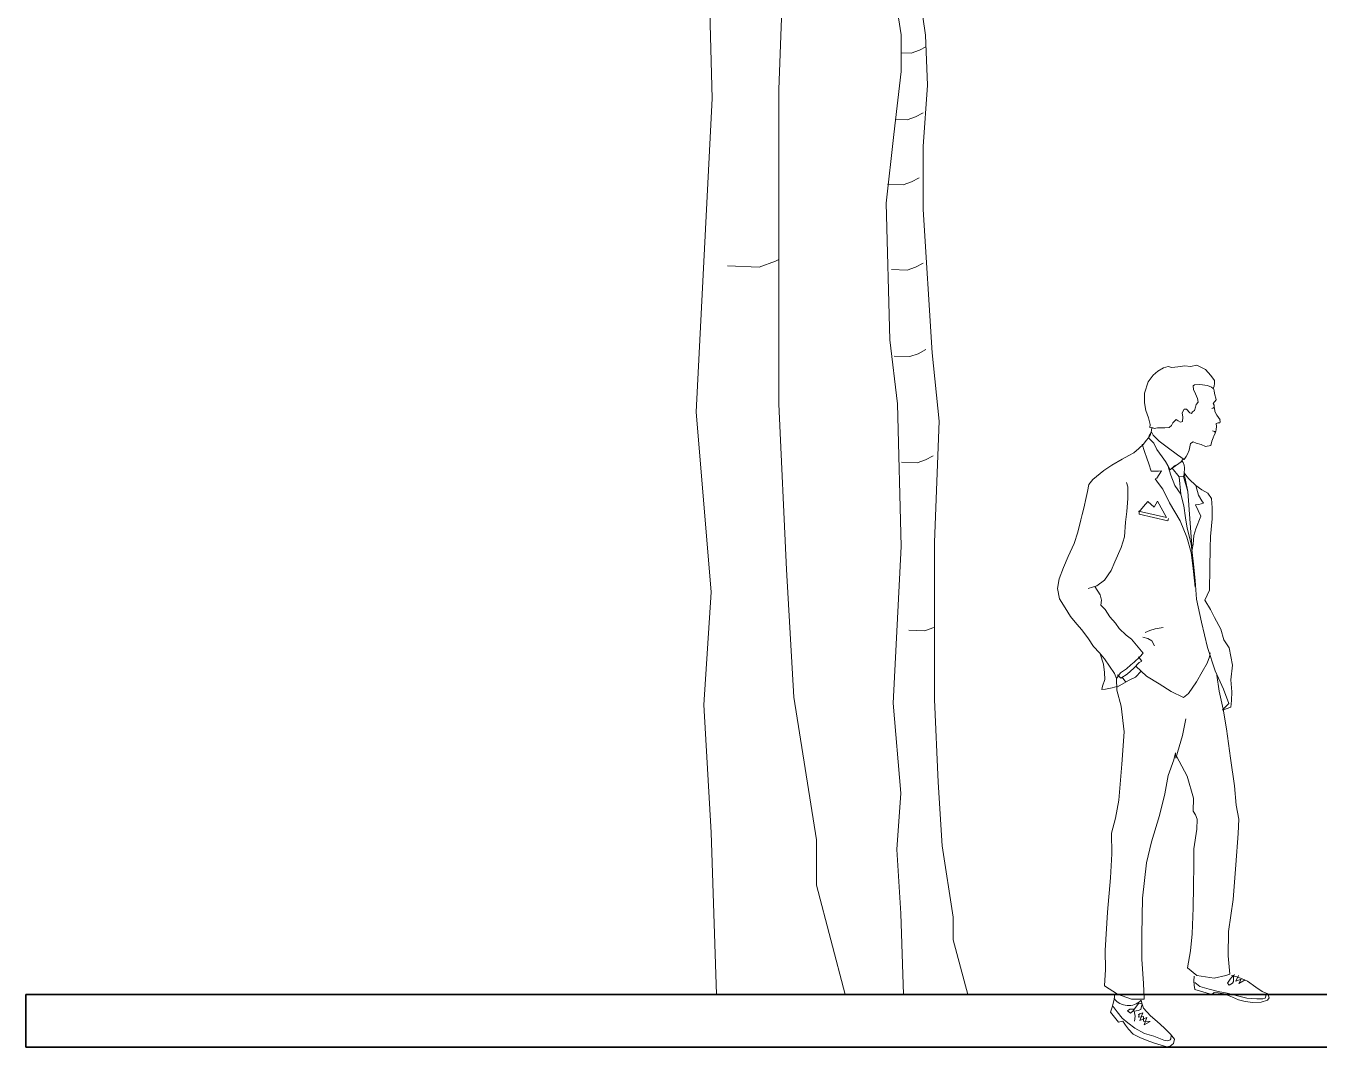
# Model space of a CAD drawing. Header units: inches. Extents: x 26.6 to 66.9, y -8.9 to 33.5.
# Drawn here: x 53.035 to 56.723, y 21.84 to 24.751 of the extents above; entities that cross this region are included whole.
import ezdxf

# ---------------------------------------------------------------- set-up
doc = ezdxf.new("R2010")
doc.units = ezdxf.units.IN
doc.header["$MEASUREMENT"] = 0
doc.layers.add('19', color=106, linetype='Continuous')
doc.layers.add('HATCH A 1 75', color=9, linetype='Continuous', lineweight=0)
doc.layers.add('WALL 1 75', color=250, linetype='Continuous', lineweight=35)
doc.layers.add('TREE E 1 75', color=9, linetype='Continuous', lineweight=5, transparency=0.6)

# ---------------------------------------------------------------- blocks, each defined once
blk = doc.blocks.new('A$C40756668')
at = {"layer": 'TREE E 1 75'}
for points in [[(2.1078, 0), (2.0256, 0.3122), (2.0256, 0.4407), (1.9613, 0.8475), (1.9399, 1.2116), (1.9184, 1.6827), (1.9185, 2.58), (1.9445, 3.2683), (1.9055, 3.6579), (1.8535, 4.476), (1.853, 4.8345), (1.879, 5.1851), (1.866, 5.4708), (1.7899, 6.0084), (1.788, 6.237), (1.747, 6.5437), (1.747, 6.6936), (1.747, 7.6254)], [(1.741, 0), (1.7256, 0.4621), (1.7256, 0.4621), (1.7042, 0.8261), (1.7256, 1.1473), (1.6827, 1.6613), (1.7279, 2.5545), (1.7065, 3.3684), (1.6636, 3.7324), (1.6419, 4.5129), (1.6854, 4.9043), (1.7278, 5.2638), (1.7278, 5.4714), (1.6472, 5.9946), (1.6224, 6.2667), (1.6635, 7.5638)], [(1.7278, 5.3698), (1.7854, 5.3677), (1.8321, 5.3844), (1.869, 5.4042)], [(1.6956, 4.9907), (1.7626, 4.9882), (1.8093, 5.0049), (1.8527, 5.0282)], [(1.6496, 4.6197), (1.7398, 4.6163), (1.7865, 4.633), (1.8299, 4.6563)], [(1.6724, 4.1339), (1.7626, 4.1306), (1.8093, 4.1472), (1.8527, 4.1706)], [(1.6876, 3.6406), (1.7778, 3.6373), (1.8245, 3.6539), (1.8679, 3.6772)], [(1.73, 3.0349), (1.8201, 3.0315), (1.8668, 3.0482), (1.9102, 3.0715)], [(1.7723, 2.077), (1.8624, 2.0737), (1.9091, 2.0904), (1.9185, 2.0954)]]:
    blk.add_lwpolyline(points, dxfattribs=at)

msp = doc.modelspace()

# ---------------------------------------------------------------- linework, layer by layer
at = {"layer": 'HATCH A 1 75'}
for p, q in [((56.2496, 23.7556), (56.236, 23.7366)), ((56.2496, 23.7556), (56.2629, 23.7663)), ((56.2629, 23.7663), (56.2798, 23.7764)), ((56.2798, 23.7764), (56.2931, 23.7796)), ((56.2931, 23.7796), (56.3028, 23.7775)), ((56.3028, 23.7775), (56.3206, 23.7787)), ((56.3206, 23.7787), (56.3403, 23.7818)), ((56.3403, 23.7818), (56.3569, 23.7804)), ((56.3569, 23.7804), (56.3748, 23.7834)), ((56.3748, 23.7834), (56.3989, 23.7718)), ((56.3989, 23.7718), (56.4141, 23.7545)), ((56.4141, 23.7545), (56.425, 23.7404)), ((56.236, 23.7366), (56.2255, 23.704)), ((56.3675, 23.7281), (56.3636, 23.7248)), ((56.3636, 23.7248), (56.3654, 23.7146)), ((56.3654, 23.7146), (56.3704, 23.7025)), ((56.3834, 23.7292), (56.3675, 23.7281)), ((56.4045, 23.7258), (56.3834, 23.7292)), ((56.4159, 23.7214), (56.4045, 23.7258)), ((56.4215, 23.7175), (56.4159, 23.7214)), ((56.4236, 23.7244), (56.4215, 23.7175)), ((56.4235, 23.7111), (56.4216, 23.718)), ((56.4249, 23.7315), (56.4236, 23.7244)), ((56.425, 23.7404), (56.4249, 23.7315)), ((56.2255, 23.704), (56.2253, 23.676)), ((56.3704, 23.7025), (56.3767, 23.6885)), ((56.3786, 23.6782), (56.3722, 23.6719)), ((56.3767, 23.6885), (56.3786, 23.6782)), ((56.4207, 23.6747), (56.4292, 23.685)), ((56.4235, 23.7111), (56.426, 23.6983)), ((56.4288, 23.6898), (56.4259, 23.6988)), ((56.4292, 23.685), (56.4288, 23.6898)), ((56.2253, 23.676), (56.229, 23.6543)), ((56.229, 23.6543), (56.2365, 23.6338)), ((56.3382, 23.6581), (56.3331, 23.6479)), ((56.3331, 23.6479), (56.3342, 23.6352)), ((56.3453, 23.6586), (56.3382, 23.6581)), ((56.3547, 23.6478), (56.3453, 23.6586)), ((56.3593, 23.6457), (56.3547, 23.6478)), ((56.3624, 23.6508), (56.3593, 23.6457)), ((56.3683, 23.6546), (56.3624, 23.6508)), ((56.3709, 23.6642), (56.3683, 23.6546)), ((56.3722, 23.6719), (56.3709, 23.6642)), ((56.4237, 23.6639), (56.4173, 23.6607)), ((56.4173, 23.6607), (56.425, 23.6619)), ((56.4207, 23.6747), (56.4238, 23.6695)), ((56.4238, 23.6695), (56.4237, 23.6639)), ((56.425, 23.6619), (56.4257, 23.6517)), ((56.4257, 23.6517), (56.432, 23.6409)), ((56.432, 23.6409), (56.4408, 23.6281)), ((56.2365, 23.6338), (56.2415, 23.6146)), ((56.2415, 23.6146), (56.2402, 23.6063)), ((56.2402, 23.6063), (56.2498, 23.6056)), ((56.2466, 23.6057), (56.2452, 23.5973)), ((56.2529, 23.6036), (56.2466, 23.6057)), ((56.2619, 23.6056), (56.2529, 23.6036)), ((56.2735, 23.6048), (56.2619, 23.6056)), ((56.2837, 23.6054), (56.2735, 23.6048)), ((56.2952, 23.6059), (56.2837, 23.6054)), ((56.3022, 23.6122), (56.2952, 23.6059)), ((56.3061, 23.6198), (56.3022, 23.6122)), ((56.3158, 23.6294), (56.3061, 23.6198)), ((56.3209, 23.6256), (56.3158, 23.6294)), ((56.3278, 23.6217), (56.3209, 23.6256)), ((56.3336, 23.6229), (56.3278, 23.6217)), ((56.3342, 23.6352), (56.3336, 23.6229)), ((56.4305, 23.6088), (56.4292, 23.6006)), ((56.4349, 23.6197), (56.4293, 23.6172)), ((56.4293, 23.6172), (56.4305, 23.6088)), ((56.4349, 23.6197), (56.4403, 23.6196)), ((56.4397, 23.6296), (56.4408, 23.621)), ((56.4408, 23.621), (56.4403, 23.6196)), ((56.2297, 23.5688), (56.222, 23.5586)), ((56.2369, 23.5769), (56.2297, 23.5688)), ((56.2421, 23.5866), (56.2369, 23.5769)), ((56.2382, 23.5828), (56.2369, 23.5769)), ((56.2369, 23.5769), (56.2521, 23.561)), ((56.2452, 23.5935), (56.2382, 23.5828)), ((56.2452, 23.5973), (56.2421, 23.5866)), ((56.2502, 23.584), (56.2452, 23.5935)), ((56.2675, 23.5673), (56.2502, 23.584)), ((56.2898, 23.5505), (56.2675, 23.5673)), ((56.4174, 23.5668), (56.4148, 23.5548)), ((56.4206, 23.577), (56.4174, 23.5668)), ((56.4253, 23.5943), (56.4187, 23.5965)), ((56.4239, 23.5846), (56.4206, 23.577)), ((56.4278, 23.591), (56.4239, 23.5846)), ((56.4291, 23.5948), (56.4253, 23.5943)), ((56.4253, 23.5943), (56.4278, 23.591)), ((56.4292, 23.6006), (56.4291, 23.5948)), ((56.1945, 23.5338), (56.181, 23.5263)), ((56.2092, 23.5465), (56.1945, 23.5338)), ((56.222, 23.5586), (56.2092, 23.5465)), ((56.2189, 23.5586), (56.2257, 23.5375)), ((56.2257, 23.5375), (56.232, 23.519)), ((56.2521, 23.561), (56.2602, 23.5436)), ((56.2602, 23.5436), (56.2761, 23.5225)), ((56.319, 23.5286), (56.2898, 23.5505)), ((56.3483, 23.5303), (56.3437, 23.5239)), ((56.3528, 23.5417), (56.3483, 23.5303)), ((56.3567, 23.5608), (56.3528, 23.5417)), ((56.3644, 23.5653), (56.3567, 23.5608)), ((56.3728, 23.5614), (56.3644, 23.5653)), ((56.3868, 23.5575), (56.3728, 23.5614)), ((56.3995, 23.5516), (56.3868, 23.5575)), ((56.4148, 23.5548), (56.3995, 23.5516)), ((56.1318, 23.4985), (56.1092, 23.4834)), ((56.1618, 23.5156), (56.1318, 23.4985)), ((56.181, 23.5263), (56.1618, 23.5156)), ((56.232, 23.519), (56.2377, 23.5029)), ((56.2377, 23.5029), (56.2439, 23.4819)), ((56.2761, 23.5225), (56.2849, 23.509)), ((56.2849, 23.509), (56.292, 23.4975)), ((56.292, 23.4975), (56.3007, 23.4701)), ((56.292, 23.4975), (56.2983, 23.4854)), ((56.2983, 23.4854), (56.3104, 23.4968)), ((56.3104, 23.4968), (56.3216, 23.502)), ((56.338, 23.515), (56.319, 23.5286)), ((56.329, 23.5069), (56.3358, 23.5166)), ((56.3437, 23.5239), (56.338, 23.515)), ((56.3399, 23.5196), (56.3399, 23.5196)), ((56.0779, 23.4575), (56.0663, 23.4441)), ((56.0882, 23.4669), (56.0779, 23.4575)), ((56.1092, 23.4834), (56.0882, 23.4669)), ((56.2439, 23.4819), (56.2656, 23.4818)), ((56.2609, 23.462), (56.2553, 23.4602)), ((56.2553, 23.4602), (56.2648, 23.4461)), ((56.2733, 23.4823), (56.2609, 23.462)), ((56.2656, 23.4818), (56.2733, 23.4823)), ((56.3007, 23.4701), (56.312, 23.4412)), ((56.3457, 23.466), (56.3388, 23.4769)), ((56.3487, 23.4241), (56.3388, 23.474)), ((56.3523, 23.4585), (56.3457, 23.466)), ((56.3721, 23.4405), (56.3523, 23.4585)), ((56.0624, 23.4232), (56.059, 23.4066)), ((56.0663, 23.4441), (56.0624, 23.4232)), ((56.1773, 23.437), (56.1735, 23.4498)), ((56.1776, 23.4033), (56.1773, 23.437)), ((56.2648, 23.4461), (56.278, 23.4307)), ((56.278, 23.4307), (56.2969, 23.391)), ((56.312, 23.4412), (56.3284, 23.4163)), ((56.3721, 23.4405), (56.389, 23.4287)), ((56.3721, 23.4405), (56.3788, 23.4131)), ((56.389, 23.4287), (56.4055, 23.4189)), ((56.4055, 23.4189), (56.4164, 23.4035)), ((56.059, 23.4066), (56.0519, 23.3766)), ((56.1748, 23.3668), (56.1776, 23.4033)), ((56.2228, 23.3806), (56.235, 23.3952)), ((56.235, 23.3952), (56.2527, 23.3791)), ((56.2527, 23.3791), (56.2625, 23.3963)), ((56.2625, 23.3963), (56.2884, 23.3495)), ((56.2969, 23.391), (56.3272, 23.3398)), ((56.3806, 23.3866), (56.3703, 23.3857)), ((56.3703, 23.3857), (56.3863, 23.3536)), ((56.3788, 23.4131), (56.3892, 23.397)), ((56.3939, 23.3904), (56.3806, 23.3866)), ((56.3892, 23.397), (56.3939, 23.3904)), ((56.4164, 23.4035), (56.418, 23.3774)), ((56.0472, 23.3582), (56.044, 23.3429)), ((56.0519, 23.3766), (56.0472, 23.3582)), ((56.1715, 23.3362), (56.1748, 23.3668)), ((56.2884, 23.3495), (56.208, 23.3673)), ((56.2092, 23.3648), (56.2228, 23.3806)), ((56.2105, 23.3653), (56.2105, 23.3589)), ((56.2105, 23.3589), (56.2915, 23.3405)), ((56.2915, 23.3405), (56.2935, 23.3469)), ((56.3863, 23.3536), (56.3721, 23.3176)), ((56.4178, 23.3461), (56.4136, 23.2958)), ((56.418, 23.3774), (56.4178, 23.3461)), ((56.0354, 23.3078), (56.0244, 23.2754)), ((56.044, 23.3429), (56.0354, 23.3078)), ((56.1687, 23.2942), (56.1715, 23.3362)), ((56.3272, 23.3398), (56.346, 23.2937)), ((56.3721, 23.3176), (56.3655, 23.2978)), ((56.0244, 23.2754), (56.0076, 23.2384)), ((56.1583, 23.2643), (56.1687, 23.2942)), ((56.346, 23.2937), (56.3579, 23.2501)), ((56.3581, 23.2745), (56.3646, 23.2169)), ((56.3637, 23.2737), (56.3605, 23.2535)), ((56.3655, 23.2978), (56.3637, 23.2737)), ((56.4136, 23.2958), (56.4129, 23.2626)), ((56.0076, 23.2384), (55.9946, 23.2073)), ((56.1407, 23.2229), (56.1583, 23.2643)), ((56.3579, 23.2501), (56.3645, 23.2041)), ((56.4129, 23.2626), (56.4112, 23.2051)), ((55.9946, 23.2073), (55.9816, 23.1748)), ((56.111, 23.1708), (56.1303, 23.1987)), ((56.1303, 23.1987), (56.1407, 23.2229)), ((56.3645, 23.2041), (56.37, 23.1505)), ((56.3646, 23.2169), (56.3694, 23.1696)), ((56.4112, 23.2051), (56.4108, 23.142)), ((55.9816, 23.1748), (55.9776, 23.1467)), ((56.0892, 23.1544), (56.111, 23.1708)), ((56.3694, 23.1696), (56.3736, 23.1167)), ((55.9776, 23.1467), (55.9825, 23.1181)), ((56.0644, 23.1469), (56.0892, 23.1544)), ((56.0987, 23.1288), (56.0835, 23.1531)), ((56.103, 23.1134), (56.0987, 23.1288)), ((56.4108, 23.142), (56.3971, 23.114)), ((55.9825, 23.1181), (55.9989, 23.0917)), ((55.9989, 23.0917), (56.0146, 23.0674)), ((56.101, 23.0994), (56.103, 23.1134)), ((56.113, 23.0871), (56.101, 23.0994)), ((56.1263, 23.0666), (56.113, 23.0871)), ((56.3736, 23.1167), (56.3878, 23.0509)), ((56.3971, 23.114), (56.4135, 23.0871)), ((56.4135, 23.0871), (56.4248, 23.0641)), ((56.0146, 23.0674), (56.0323, 23.045)), ((56.1428, 23.0481), (56.1263, 23.0666)), ((56.3878, 23.0509), (56.4051, 22.9787)), ((56.4248, 23.0641), (56.4432, 23.0308)), ((56.0323, 23.045), (56.047, 23.0289)), ((56.047, 23.0289), (56.0652, 23.0032)), ((56.1534, 23.0333), (56.1428, 23.0481)), ((56.1732, 23.014), (56.1534, 23.0333)), ((56.1884, 23.0024), (56.1732, 23.014)), ((56.2274, 23.0213), (56.2409, 23.0276)), ((56.2409, 23.0276), (56.2555, 23.0326)), ((56.2555, 23.0326), (56.2672, 23.0345)), ((56.2672, 23.0345), (56.2787, 23.0363)), ((56.4432, 23.0308), (56.4512, 23.0007)), ((56.0652, 23.0032), (56.0798, 22.9815)), ((56.0798, 22.9815), (56.0968, 22.9635)), ((56.2023, 22.9852), (56.1884, 23.0024)), ((56.2219, 22.9627), (56.2023, 22.9852)), ((56.2209, 23.0086), (56.2344, 23.0047)), ((56.2344, 23.0047), (56.2458, 22.9982)), ((56.2458, 22.9982), (56.2534, 22.9836)), ((56.4051, 22.9787), (56.4264, 22.9123)), ((56.4512, 23.0007), (56.4671, 22.9783)), ((56.4671, 22.9783), (56.4763, 22.9285)), ((56.0968, 22.9635), (56.1108, 22.9463)), ((56.0992, 22.9605), (56.1081, 22.9315)), ((56.1108, 22.9463), (56.1259, 22.9257)), ((56.1956, 22.9368), (56.2123, 22.9525)), ((56.2173, 22.9404), (56.2085, 22.952)), ((56.2102, 22.9359), (56.2173, 22.9404)), ((56.2123, 22.9525), (56.2219, 22.9627)), ((56.4036, 22.9347), (56.4108, 22.9519)), ((56.4108, 22.9519), (56.4127, 22.9639)), ((56.1081, 22.9315), (56.1112, 22.908)), ((56.1112, 22.908), (56.1117, 22.8881)), ((56.1259, 22.9257), (56.1393, 22.9045)), ((56.1393, 22.9045), (56.1456, 22.8904)), ((56.1456, 22.8904), (56.1572, 22.9064)), ((56.1572, 22.9064), (56.1744, 22.9178)), ((56.1576, 22.8916), (56.1763, 22.903)), ((56.1744, 22.9178), (56.1867, 22.9297)), ((56.1763, 22.903), (56.1948, 22.9202)), ((56.1867, 22.9297), (56.1956, 22.9368)), ((56.1948, 22.9202), (56.2102, 22.9359)), ((56.2157, 22.9114), (56.1992, 22.8939)), ((56.2004, 22.9259), (56.2311, 22.897)), ((56.3733, 22.8813), (56.3894, 22.9092)), ((56.3894, 22.9092), (56.4036, 22.9347)), ((56.4264, 22.9123), (56.4503, 22.8603)), ((56.4763, 22.9285), (56.4716, 22.8864)), ((56.1059, 22.8683), (56.1033, 22.8594)), ((56.1117, 22.8881), (56.1059, 22.8683)), ((56.1332, 22.8643), (56.1463, 22.8675)), ((56.1456, 22.8904), (56.1466, 22.8573)), ((56.1818, 22.8858), (56.1464, 22.8659)), ((56.1482, 22.9014), (56.1576, 22.8916)), ((56.1616, 22.8941), (56.1721, 22.8804)), ((56.1992, 22.8939), (56.1818, 22.8858)), ((56.2311, 22.897), (56.2674, 22.8756)), ((56.2674, 22.8756), (56.3017, 22.853)), ((56.3507, 22.8475), (56.3733, 22.8813)), ((56.4382, 22.854), (56.432, 22.9)), ((56.4716, 22.8864), (56.4739, 22.8525)), ((56.1033, 22.8594), (56.114, 22.8606)), ((56.114, 22.8606), (56.1332, 22.8643)), ((56.1466, 22.8573), (56.1591, 22.8118)), ((56.3017, 22.853), (56.3366, 22.8361)), ((56.3366, 22.8361), (56.3507, 22.8475)), ((56.4499, 22.8029), (56.4382, 22.854)), ((56.4503, 22.8603), (56.466, 22.8194)), ((56.4739, 22.8525), (56.4738, 22.8276)), ((56.1591, 22.8118), (56.1675, 22.7385)), ((56.466, 22.8194), (56.4481, 22.8009)), ((56.4711, 22.8092), (56.4481, 22.8004)), ((56.4592, 22.7467), (56.4499, 22.8029)), ((56.4738, 22.8276), (56.4711, 22.8092)), ((56.3333, 22.7277), (56.3433, 22.7756)), ((56.1675, 22.7385), (56.1611, 22.6459)), ((56.3145, 22.6635), (56.3333, 22.7277)), ((56.4707, 22.663), (56.4592, 22.7467)), ((56.1611, 22.6459), (56.1522, 22.5439)), ((56.2925, 22.6144), (56.3086, 22.6584)), ((56.3086, 22.6584), (56.3133, 22.6788)), ((56.3133, 22.6788), (56.3145, 22.6635)), ((56.3161, 22.6691), (56.3466, 22.6123)), ((56.4816, 22.5846), (56.4707, 22.663)), ((56.2832, 22.5616), (56.2925, 22.6144)), ((56.3466, 22.6123), (56.3647, 22.5489)), ((56.4871, 22.5297), (56.4816, 22.5846)), ((56.1522, 22.5439), (56.1429, 22.4922)), ((56.268, 22.5003), (56.2832, 22.5616)), ((56.3647, 22.5489), (56.3638, 22.5126)), ((56.2451, 22.4247), (56.268, 22.5003)), ((56.3638, 22.5126), (56.3708, 22.5017)), ((56.3708, 22.5017), (56.3758, 22.4894)), ((56.4945, 22.4899), (56.4871, 22.5297)), ((56.1429, 22.4922), (56.1312, 22.4497)), ((56.3744, 22.4613), (56.3663, 22.4053)), ((56.3758, 22.4894), (56.3744, 22.4613)), ((56.4922, 22.4485), (56.4945, 22.4899)), ((56.1312, 22.4497), (56.132, 22.391)), ((56.2314, 22.3653), (56.2451, 22.4247)), ((56.4859, 22.3593), (56.4922, 22.4485)), ((56.132, 22.391), (56.1283, 22.3221)), ((56.3663, 22.4053), (56.366, 22.3593)), ((56.2198, 22.2646), (56.2314, 22.3653)), ((56.366, 22.3593), (56.3649, 22.2981)), ((56.4782, 22.2604), (56.4859, 22.3593)), ((56.1283, 22.3221), (56.1194, 22.2239)), ((56.3649, 22.2981), (56.3645, 22.2363)), ((56.2178, 22.1595), (56.2198, 22.2646)), ((56.4648, 22.1693), (56.4782, 22.2604)), ((56.1194, 22.2239), (56.1129, 22.1148)), ((56.3645, 22.2363), (56.3609, 22.1624)), ((56.4638, 22.1003), (56.4648, 22.1693)), ((56.2181, 22.0904), (56.2178, 22.1595)), ((56.3609, 22.1624), (56.356, 22.1137)), ((56.1129, 22.1148), (56.1145, 22.0605)), ((56.356, 22.1137), (56.348, 22.066)), ((56.4686, 22.0479), (56.4638, 22.1003)), ((56.1145, 22.0605), (56.1109, 22.0146)), ((56.222, 22.0209), (56.2181, 22.0904)), ((56.348, 22.066), (56.3747, 22.0442)), ((56.2242, 21.9763), (56.222, 22.0209)), ((56.367, 22.0422), (56.3664, 22.0276)), ((56.3664, 22.0276), (56.3668, 22.0167)), ((56.3668, 22.0167), (56.3688, 22.0039)), ((56.3689, 22.0238), (56.3834, 22.0122)), ((56.3747, 22.0442), (56.4238, 22.0362)), ((56.4238, 22.0362), (56.4576, 22.0436)), ((56.4576, 22.0436), (56.4686, 22.0479)), ((56.4697, 22.0333), (56.462, 22.0219)), ((56.462, 22.0219), (56.4671, 22.016)), ((56.4671, 22.016), (56.476, 22.0218)), ((56.4787, 22.0447), (56.4697, 22.0333)), ((56.4882, 22.0396), (56.4729, 22.0441)), ((56.476, 22.0218), (56.4786, 22.0269)), ((56.4786, 22.0269), (56.4792, 22.0325)), ((56.4792, 22.0325), (56.4793, 22.0409)), ((56.4793, 22.0409), (56.4819, 22.0466)), ((56.4933, 22.0439), (56.4856, 22.0274)), ((56.4856, 22.0274), (56.5009, 22.0337)), ((56.5042, 22.0344), (56.4882, 22.0396)), ((56.5009, 22.0337), (56.4939, 22.021)), ((56.4939, 22.021), (56.5124, 22.031)), ((56.5187, 22.0272), (56.5042, 22.0344)), ((56.5423, 22.0104), (56.5187, 22.0272)), ((56.1109, 22.0146), (56.1485, 21.9908)), ((56.1409, 21.9914), (56.1387, 21.9756)), ((56.1485, 21.9908), (56.1885, 21.9765)), ((56.3688, 22.0039), (56.4171, 21.9896)), ((56.3834, 22.0122), (56.4101, 22.0049)), ((56.4101, 22.0049), (56.4351, 21.9978)), ((56.4171, 21.9896), (56.4236, 21.9954)), ((56.4236, 21.9954), (56.4356, 21.994)), ((56.4351, 21.9978), (56.4611, 21.9938)), ((56.4356, 21.994), (56.4529, 21.9913)), ((56.4529, 21.9913), (56.4763, 21.9823)), ((56.4611, 21.9938), (56.4942, 21.9847)), ((56.4763, 21.9823), (56.4929, 21.9745)), ((56.4942, 21.9847), (56.5171, 21.9787)), ((56.5606, 21.9983), (56.5423, 22.0104)), ((56.5766, 21.9911), (56.5606, 21.9983)), ((56.5694, 21.9791), (56.5715, 21.9847)), ((56.5715, 21.9847), (56.5708, 21.9918)), ((56.5758, 21.9732), (56.5804, 21.9803)), ((56.5804, 21.9803), (56.5766, 21.9911)), ((56.133, 21.9539), (56.1283, 21.9392)), ((56.1387, 21.9756), (56.133, 21.9539)), ((56.1361, 21.9557), (56.1469, 21.9398)), ((56.1832, 21.9478), (56.1768, 21.9427)), ((56.196, 21.9477), (56.1832, 21.9478)), ((56.1851, 21.9363), (56.1934, 21.9433)), ((56.1885, 21.9765), (56.2242, 21.9763)), ((56.1934, 21.9433), (56.1993, 21.9528)), ((56.2074, 21.9438), (56.1954, 21.942)), ((56.1993, 21.9528), (56.2088, 21.9649)), ((56.2146, 21.947), (56.2074, 21.9438)), ((56.2088, 21.9649), (56.219, 21.9628)), ((56.219, 21.9628), (56.2146, 21.947)), ((56.2178, 21.9648), (56.2153, 21.9731)), ((56.2228, 21.9508), (56.2178, 21.9648)), ((56.2425, 21.929), (56.2228, 21.9508)), ((56.4929, 21.9745), (56.512, 21.9698)), ((56.512, 21.9698), (56.5344, 21.9666)), ((56.5171, 21.9787), (56.5452, 21.9772)), ((56.5344, 21.9666), (56.5579, 21.9677)), ((56.5452, 21.9772), (56.5625, 21.9771)), ((56.5579, 21.9677), (56.5758, 21.9732)), ((56.5625, 21.9771), (56.5694, 21.9791)), ((56.1283, 21.9392), (56.1513, 21.9107)), ((56.1469, 21.9398), (56.1614, 21.9224)), ((56.1513, 21.9107), (56.1633, 21.9134)), ((56.1614, 21.9224), (56.1773, 21.909)), ((56.1633, 21.9134), (56.1714, 21.9026)), ((56.1768, 21.9427), (56.1851, 21.9363)), ((56.1773, 21.909), (56.1976, 21.8941)), ((56.1954, 21.942), (56.1991, 21.928)), ((56.1991, 21.928), (56.197, 21.9132)), ((56.2068, 21.933), (56.2201, 21.9373)), ((56.208, 21.9246), (56.2107, 21.9355)), ((56.2221, 21.9265), (56.208, 21.9246)), ((56.2201, 21.9373), (56.2118, 21.9151)), ((56.2118, 21.9151), (56.2315, 21.9245)), ((56.2225, 21.9138), (56.2221, 21.9265)), ((56.2417, 21.9129), (56.2225, 21.9138)), ((56.2315, 21.9245), (56.2245, 21.9036)), ((56.2245, 21.9036), (56.2417, 21.9129)), ((56.261, 21.9128), (56.2425, 21.929)), ((56.2813, 21.8942), (56.261, 21.9128)), ((56.1714, 21.9026), (56.1797, 21.8911)), ((56.1797, 21.8911), (56.1933, 21.8766)), ((56.1933, 21.8766), (56.2115, 21.867)), ((56.1976, 21.8941), (56.2248, 21.878)), ((56.2248, 21.878), (56.2523, 21.8707)), ((56.2523, 21.8707), (56.2803, 21.8598)), ((56.2996, 21.8768), (56.2813, 21.8942)), ((56.3109, 21.8622), (56.2996, 21.8768)), ((56.3002, 21.8628), (56.3015, 21.873)), ((56.2115, 21.867), (56.2331, 21.8588)), ((56.2331, 21.8588), (56.2509, 21.8516)), ((56.2509, 21.8516), (56.2726, 21.8451)), ((56.2726, 21.8451), (56.2886, 21.8406)), ((56.2803, 21.8598), (56.2918, 21.8572)), ((56.2886, 21.8406), (56.2988, 21.8424)), ((56.2918, 21.8572), (56.2982, 21.8602)), ((56.2982, 21.8602), (56.3002, 21.8628)), ((56.2988, 21.8424), (56.3078, 21.85)), ((56.3078, 21.85), (56.3109, 21.8622))]:
    msp.add_line(p, q, dxfattribs=at)
msp.add_lwpolyline([(56.3044, 23.4904), (56.3329, 23.5097), (56.3359, 23.5067), (56.3388, 23.4992), (56.3392, 23.4912), (56.3388, 23.474), (56.3363, 23.4669), (56.3241, 23.4656), (56.304, 23.49)], close=True, dxfattribs=at)
msp.add_lwpolyline([(56.3241, 23.4656), (56.3284, 23.4163), (56.3377, 23.3831), (56.3425, 23.3486), (56.3469, 23.3192), (56.3581, 23.2745), (56.3599, 23.2685), (56.3487, 23.4241), (56.3363, 23.4669)], dxfattribs=at)
msp.add_arc((56.1795, 22.0091), 0.0512, 217.6307, 313.6905, dxfattribs=at)
at = {"layer": 'WALL 1 75'}
msp.add_lwpolyline([(63.4836, 21.9896), (66.2834, 21.9896), (66.2834, 21.8396), (53.0354, 21.8396), (53.0354, 21.9896), (60.5086, 21.9896)], dxfattribs=at)

# ---------------------------------------------------------------- block references
at = {"layer": '19'}
msp.add_blockref('A$C40756668', (53.2641, 21.9896), dxfattribs=at)
at = {"layer": '19', "xscale": 0.5, "yscale": 0.5, "zscale": 0.5}
msp.add_blockref('A$C40756668', (54.6673, 21.9896), dxfattribs=at)

doc.saveas('drawing.dxf')
